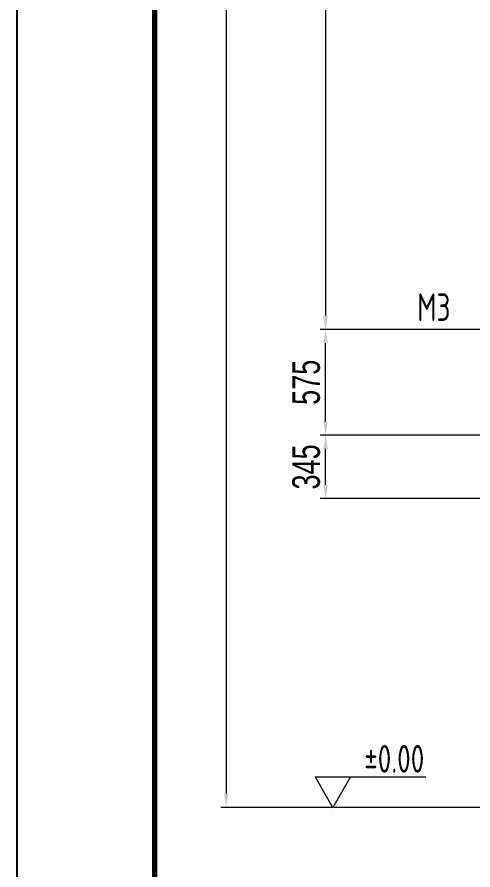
# Model space of a CAD drawing. Header units: millimetres. Extents: x -750 to 17070, y -300 to 24930.
# Drawn here: x -750 to 1729, y 3588 to 8225 of the extents above; entities that cross this region are included whole.
import ezdxf

# ---------------------------------------------------------------- set-up
doc = ezdxf.new("R2010")
doc.units = ezdxf.units.MM
doc.header["$LTSCALE"] = 10
doc.linetypes.add('CENTER', pattern=[50.8, 31.75, -6.35, 6.35, -6.35])
doc.linetypes.add('DASHED', pattern=[19.05, 12.7, -6.35])
for name, color, linetype, lineweight in [('1轮廓实线层', 7, 'Continuous', 30), ('1轮廓实线层 @ 30', 7, 'Continuous', 30), ('3中心线层', 1, 'CENTER', 15), ('6文字层 @ 30', 3, 'Continuous', 15), ('7标注层', 4, 'Continuous', 15), ('8符号标注层 @ 30', 31, 'Continuous', 35), ('图框层', 7, 'Continuous', 70)]:
    doc.layers.add(name, color=color, linetype=linetype, lineweight=lineweight)
doc.layers.add('2细线层', color=4, linetype='Continuous')
doc.layers.add('4虚线层 @ 30', color=6, linetype='DASHED')
doc.styles.add('HGCAD', font='HGCAD.SHX', dxfattribs={"width": 0.75, "bigfont": 'HGCADHZ.SHX'})
doc.styles.add('PC_TEXTSTYLE', font='isocp.shx', dxfattribs={"width": 0.8, "bigfont": 'hzfs.shx'})
doc.dimstyles.new('HGCAD', dxfattribs={"dimtxt": 5, "dimasz": 2.5, "dimexe": 1, "dimexo": 1, "dimgap": 1, "dimtad": 1, "dimdec": 1, "dimdsep": 46, "dimtxsty": 'HGCAD', "dimcen": 0, "dimclrd": 4, "dimclre": 4, "dimclrt": 3, "dimadec": 1, "dimazin": 0, "dimtfac": 1, "dimtmove": 0, "dimatfit": 3, "dimfxl": 0, "dimlwd": 15, "dimlwe": 15, "dimarcsym": 0})

# ---------------------------------------------------------------- blocks, each defined once
blk = doc.blocks.new('*D157')
at = {"layer": '1轮廓实线层', "color": 4, "lineweight": 15}
for p, q in [((2321.8, 5951.7), (897.6, 5951.7)), ((927.6, 5681.7), (927.6, 5876.7)), ((2144.3, 5606.7), (897.6, 5606.7))]:
    blk.add_line(p, q, dxfattribs=at)
at = {"layer": '1轮廓实线层', "color": 4}
for points in [[(940.1, 5876.7), (915.1, 5876.7), (927.6, 5951.7)], [(915.1, 5681.7), (940.1, 5681.7), (927.6, 5606.7)]]:
    blk.add_solid(points, dxfattribs=at)
at = {"layer": 'Defpoints', "color": 0}
for p in [(927.6, 5951.7), (2351.8, 5951.7), (2174.3, 5606.7)]:
    blk.add_point(p, dxfattribs=at)
at = {"layer": '1轮廓实线层', "color": 3, "lineweight": 15, "insert": (822.6, 5779.2), "char_height": 150, "attachment_point": 5, "rotation": 90, "style": 'HGCAD'}
blk.add_mtext('345', dxfattribs=at)
blk = doc.blocks.new('*D158')
at = {"layer": '1轮廓实线层', "color": 4, "lineweight": 15}
for p, q in [((1695.8, 6526.7), (897.6, 6526.7)), ((927.6, 6026.7), (927.6, 6451.7)), ((1695.8, 5951.7), (897.6, 5951.7))]:
    blk.add_line(p, q, dxfattribs=at)
at = {"layer": '1轮廓实线层', "color": 4}
for points in [[(940.1, 6451.7), (915.1, 6451.7), (927.6, 6526.7)], [(915.1, 6026.7), (940.1, 6026.7), (927.6, 5951.7)]]:
    blk.add_solid(points, dxfattribs=at)
at = {"layer": 'Defpoints', "color": 0}
for p in [(927.6, 6526.7), (1725.8, 6526.7), (1725.8, 5951.7)]:
    blk.add_point(p, dxfattribs=at)
at = {"layer": '1轮廓实线层', "color": 3, "lineweight": 15, "insert": (822.6, 6239.2), "char_height": 150, "attachment_point": 5, "rotation": 90, "style": 'HGCAD'}
blk.add_mtext('575', dxfattribs=at)
blk = doc.blocks.new('*D164')
at = {"layer": '1轮廓实线层', "color": 4, "lineweight": 15}
for p, q in [((2099.8, 10346.7), (897.6, 10346.7)), ((927.6, 10271.7), (927.6, 6601.7)), ((897.6, 6526.7), (897.6, 6526.7))]:
    blk.add_line(p, q, dxfattribs=at)
at = {"layer": '1轮廓实线层', "color": 4}
for points in [[(940.1, 10271.7), (915.1, 10271.7), (927.6, 10346.7)], [(915.1, 6601.7), (940.1, 6601.7), (927.6, 6526.7)]]:
    blk.add_solid(points, dxfattribs=at)
at = {"layer": 'Defpoints', "color": 0}
for p in [(2129.8, 10346.7), (927.6, 6526.7), (927.6, 6526.7)]:
    blk.add_point(p, dxfattribs=at)
at = {"layer": '1轮廓实线层', "color": 3, "lineweight": 15, "insert": (822.6, 8436.7), "char_height": 150, "attachment_point": 5, "rotation": 90, "style": 'HGCAD'}
blk.add_mtext('3820', dxfattribs=at)
blk = doc.blocks.new('标高')
at = {"layer": '7标注层'}
for p, q in [((49.7, 228.49), (74.81, 228.49)), ((49.7, 228.46), (53.72, 221.5)), ((57.75, 228.49), (53.72, 221.51))]:
    blk.add_line(p, q, dxfattribs=at)
blk = doc.blocks.new('*D178')
at = {"layer": '1轮廓实线层', "color": 4, "lineweight": 15}
for p, q in [((2801.8, 23266.7), (357.1, 23266.7)), ((387.1, 23191.7), (387.1, 4001.7)), ((2279.8, 3926.7), (357.1, 3926.7))]:
    blk.add_line(p, q, dxfattribs=at)
at = {"layer": '1轮廓实线层', "color": 4}
for points in [[(399.6, 23191.7), (374.6, 23191.7), (387.1, 23266.7)], [(374.6, 4001.7), (399.6, 4001.7), (387.1, 3926.7)]]:
    blk.add_solid(points, dxfattribs=at)
at = {"layer": 'Defpoints', "color": 0}
for p in [(2831.8, 23266.7), (387.1, 3926.7), (2309.8, 3926.7)]:
    blk.add_point(p, dxfattribs=at)
at = {"layer": '1轮廓实线层', "color": 3, "lineweight": 15, "insert": (282.1, 13596.7), "char_height": 150, "attachment_point": 5, "rotation": 90, "style": 'HGCAD'}
blk.add_mtext('~19340', dxfattribs=at)
blk = doc.blocks.new('*U23')
at = {"layer": '2细线层'}
blk.add_line((-750, -300), (-750, 24930), dxfattribs=at)
at = {"layer": '图框层'}
blk.add_line((0, 0), (0, 24630), dxfattribs=at)

msp = doc.modelspace()

# ---------------------------------------------------------------- linework, layer by layer
at = {"layer": '3中心线层'}
msp.add_line((2466.44, 6526.744), (1637.045, 6526.744), dxfattribs=at)
at = {"layer": '7标注层'}
msp.add_line((1282.087, 3926.744), (566.934, 3926.744), dxfattribs=at)

# ---------------------------------------------------------------- block references
at = {"layer": '8符号标注层 @ 30', "xscale": 24, "yscale": 24, "zscale": 24}
msp.add_blockref('标高', (-322.41, -1389.57), dxfattribs=at)
at = {"layer": '图框层'}
msp.add_blockref('*U23', (0, 0), dxfattribs=at)

# ---------------------------------------------------------------- texts
at = {"layer": '4虚线层 @ 30', "insert": (1425.628, 6722.831), "char_height": 150, "attachment_point": 1, "style": 'PC_TEXTSTYLE'}
msp.add_mtext_dynamic_manual_height_columns('{\\Fisocp,hzfs|c134;\\C3;M3}', width=62.84359, gutter_width=750, heights=[0], dxfattribs=at)
at = {"layer": '6文字层 @ 30', "insert": (1137.671, 4267.087), "char_height": 150, "attachment_point": 1, "style": 'PC_TEXTSTYLE'}
msp.add_mtext_dynamic_manual_height_columns('{\\Fisocp,hzfs|c134;±0.00}', width=335.76939, gutter_width=750, heights=[0], dxfattribs=at)

# ---------------------------------------------------------------- dimensions: what is measured, and where the dimension line sits
at = {"layer": '1轮廓实线层 @ 30', "lineweight": 15}
dim = msp.add_linear_dim(base=(387.135, 3926.744), p1=(2831.813, 23266.743), p2=(2309.821, 3926.744), angle=90, text='~19340', dimstyle='HGCAD', override={"dimscale": 30, "dimtxsty": 'HGCAD'}, dxfattribs=at)
dim.commit()
dim.dimension.update_dxf_attribs({"geometry": '*D178', "text_midpoint": (387.135, 13596.744), "dimtype": 160})
for base, p1, p2, picture, middle in [((927.617, 6526.744), (2129.821, 10346.744), (927.617, 6526.744), '*D164', (822.617, 8436.744)), ((927.617, 6526.744), (1725.785, 5951.744), (1725.785, 6526.744), '*D158', (822.617, 6239.244)), ((927.617, 5951.744), (2174.328, 5606.744), (2351.821, 5951.744), '*D157', (822.617, 5779.244))]:
    dim = msp.add_linear_dim(base=base, p1=p1, p2=p2, angle=90, dimstyle='HGCAD', override={"dimscale": 30, "dimtxsty": 'HGCAD'}, dxfattribs=at)
    dim.commit()
    dim.dimension.update_dxf_attribs({"geometry": picture, "text_midpoint": middle})

doc.saveas('drawing.dxf')
